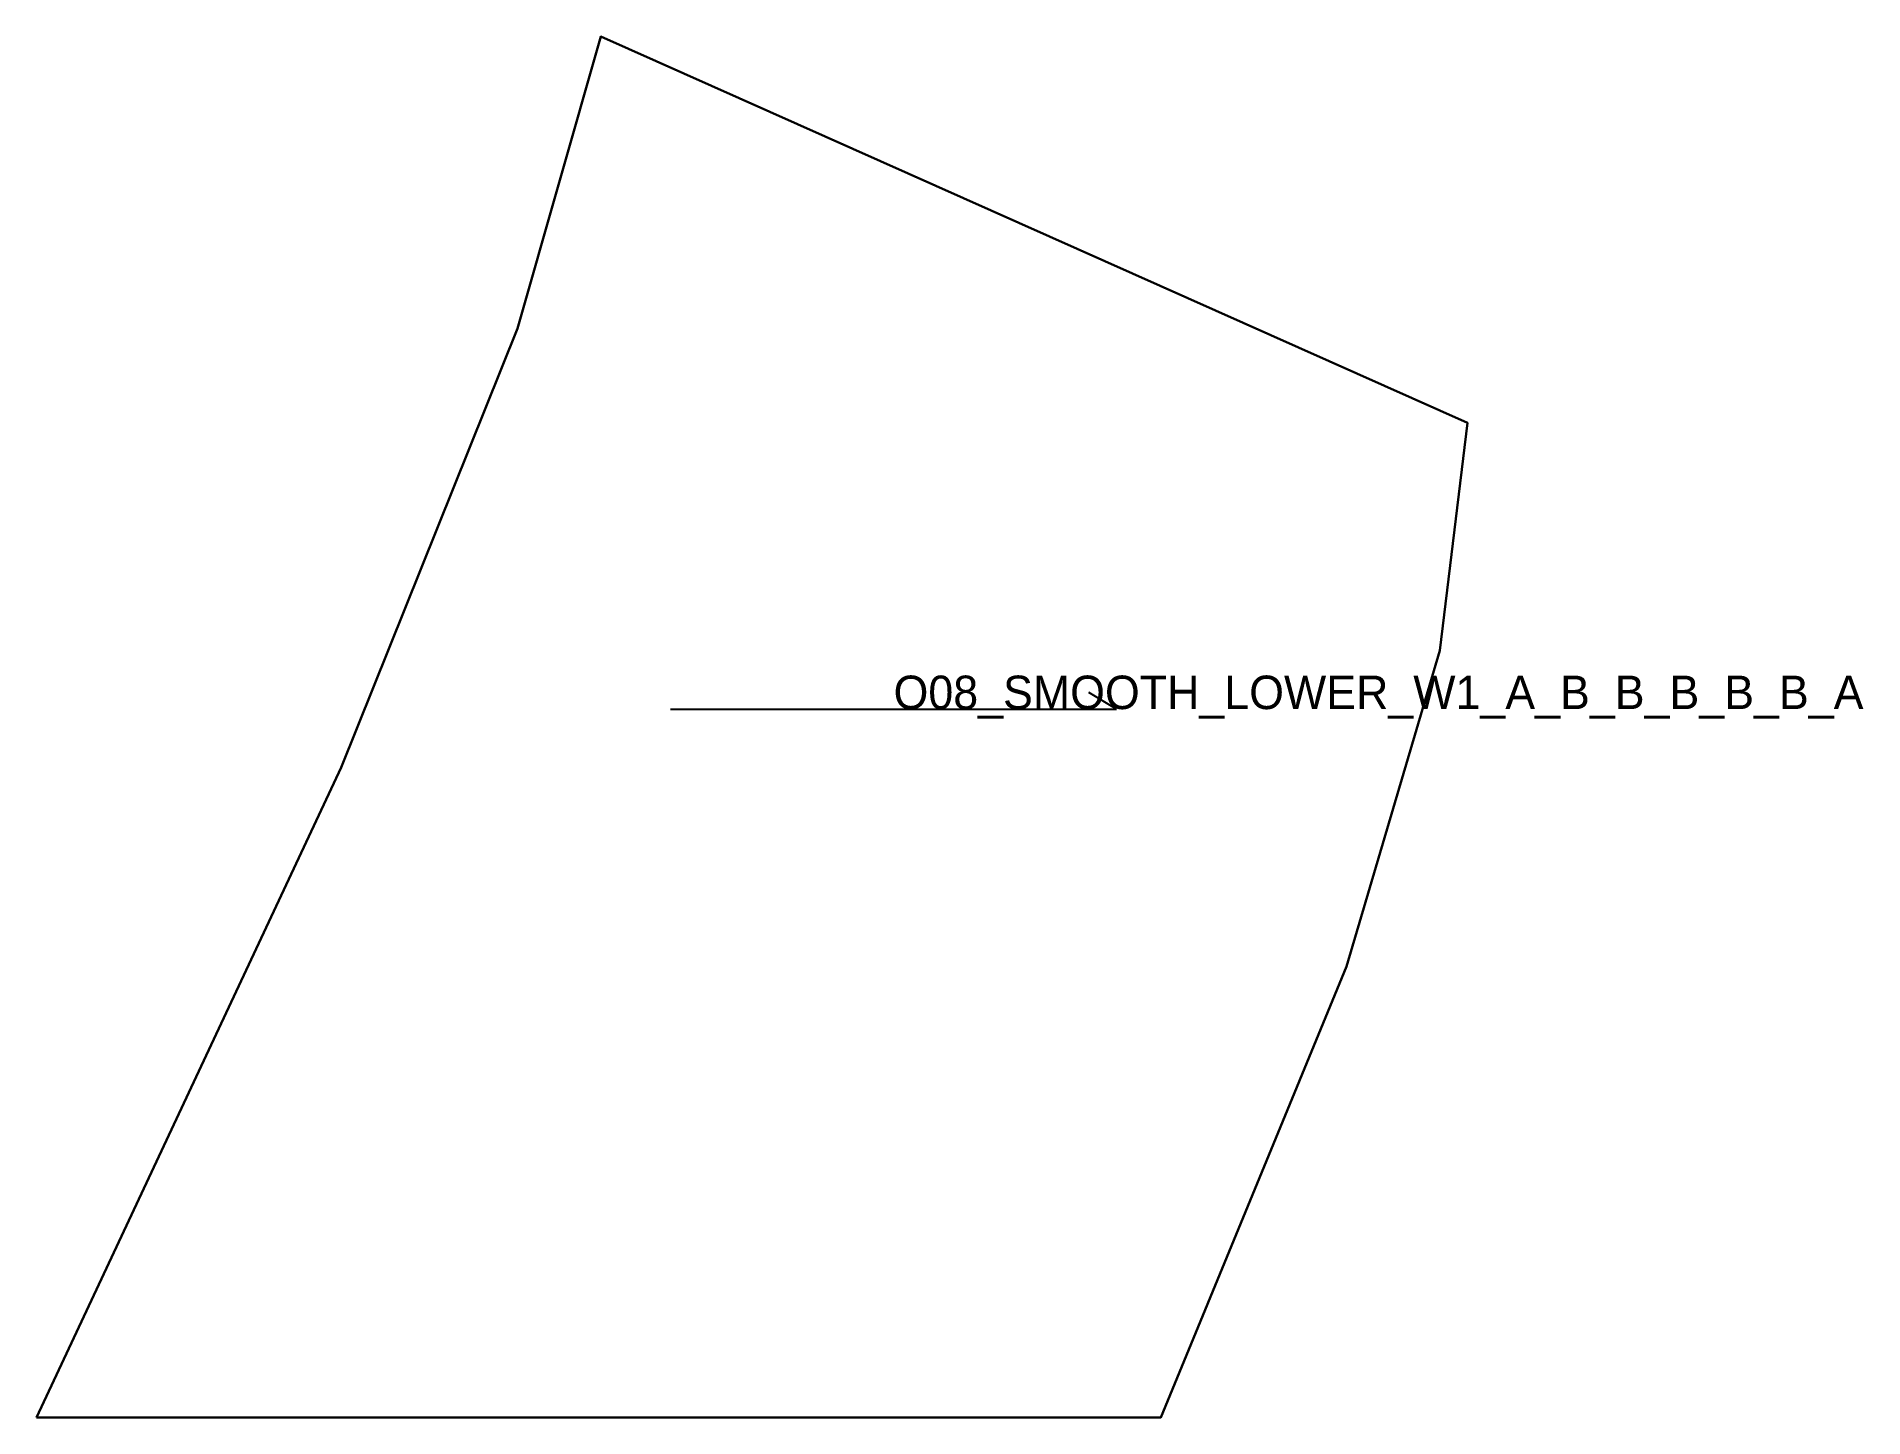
# Model space of a CAD drawing. Header units: millimetres. Extents: x 0 to 328, y 0 to 248.
import ezdxf

# ---------------------------------------------------------------- set-up
doc = ezdxf.new("R2010")
doc.units = ezdxf.units.MM
for name, color, linetype in [('CUT', 1, 'Continuous'), ('GRAIN', 3, 'Continuous'), ('LABEL', 7, 'Continuous'), ('SEW', 5, 'Continuous')]:
    doc.layers.add(name, color=color, linetype=linetype)

msp = doc.modelspace()

# ---------------------------------------------------------------- linework, layer by layer
at = {"layer": 'CUT'}
msp.add_lwpolyline([(0, 0), (54.61, 116.52), (86.26, 195.25), (101.19, 247.6), (256.56, 178.35), (251.62, 137.5), (234.89, 80.85), (201.6, 0), (0, 0)], close=True, dxfattribs=at)
at = {"layer": 'GRAIN'}
for p, q in [((193.67, 127.01), (188.67, 130.01)), ((113.67, 127.01), (193.67, 127.01))]:
    msp.add_line(p, q, dxfattribs=at)
at = {"layer": 'SEW'}
msp.add_lwpolyline([(0, 0), (201.6, 0), (234.89, 80.85), (251.62, 137.5), (256.56, 178.35), (101.19, 247.6), (86.26, 195.25), (54.61, 116.52)], close=True, dxfattribs=at)

# ---------------------------------------------------------------- texts
at = {"layer": 'LABEL'}
msp.add_text('O08_SMOOTH_LOWER_W1_A_B_B_B_B_B_A', height=6, dxfattribs=at).set_placement((153.67, 127.01))

doc.saveas('drawing.dxf')
